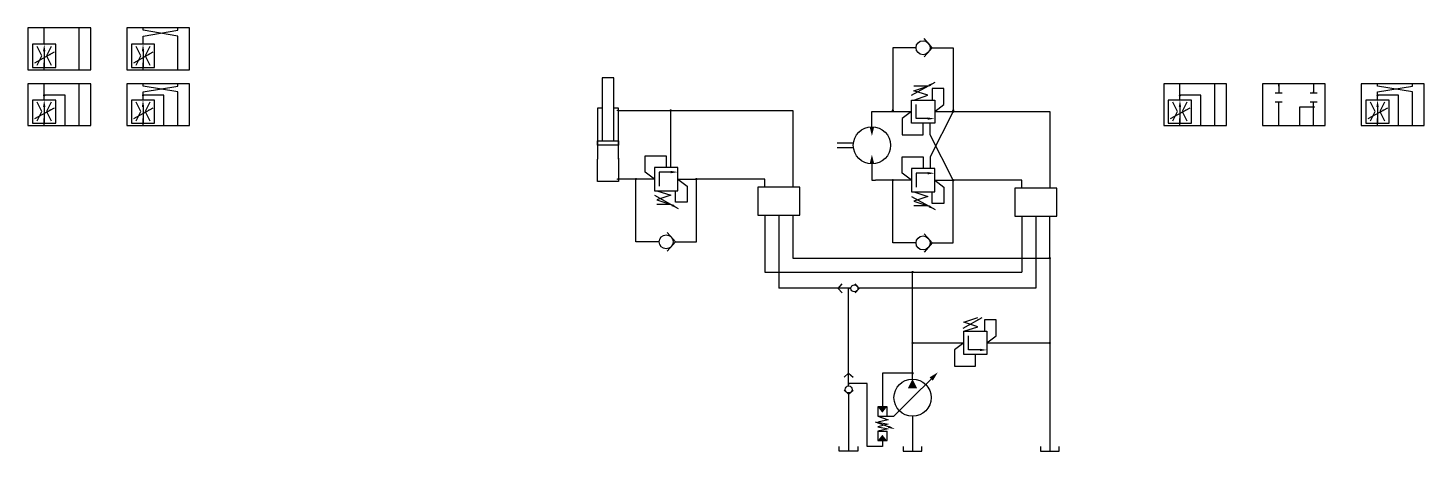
# Model space of a CAD drawing. Header units: inches. Extents: x -12 to 124, y 4 to 51.
# Drawn here: x 86.75 to 124.28, y 18.38 to 29.75 of the extents above; entities that cross this region are included whole.
import ezdxf
from ezdxf.lldxf.tags import DXFTag

# ---------------------------------------------------------------- set-up
doc = ezdxf.new("R2010")
doc.units = ezdxf.units.IN
doc.header["$LTSCALE"] = 0.25
doc.header["$MEASUREMENT"] = 0
tags = doc.linetypes.add('CENTER2', pattern=[1.125, 0.75, -0.125, 0.125, -0.125]).pattern_tags.tags
tags[10:11] = [DXFTag(74, 4), DXFTag(75, 0), DXFTag(340, '0'), DXFTag(46, 1.0), DXFTag(50, 0.0), DXFTag(44, 0.0), DXFTag(45, 0.0)]
tags[8:9] = [DXFTag(74, 4), DXFTag(75, 0), DXFTag(340, '0'), DXFTag(46, 1.0), DXFTag(50, 0.0), DXFTag(44, 0.0), DXFTag(45, 0.0)]
tags[6:7] = [DXFTag(74, 4), DXFTag(75, 0), DXFTag(340, '0'), DXFTag(46, 1.0), DXFTag(50, 0.0), DXFTag(44, 0.0), DXFTag(45, 0.0)]
tags[4:5] = [DXFTag(74, 4), DXFTag(75, 0), DXFTag(340, '0'), DXFTag(46, 1.0), DXFTag(50, 0.0), DXFTag(44, 0.0), DXFTag(45, 0.0)]
tags = doc.linetypes.add('HIDDEN', pattern=[0.375, 0.25, -0.125]).pattern_tags.tags
tags[6:7] = [DXFTag(74, 4), DXFTag(75, 0), DXFTag(340, '0'), DXFTag(46, 1.0), DXFTag(50, 0.0), DXFTag(44, 0.0), DXFTag(45, 0.0)]
tags[4:5] = [DXFTag(74, 4), DXFTag(75, 0), DXFTag(340, '0'), DXFTag(46, 1.0), DXFTag(50, 0.0), DXFTag(44, 0.0), DXFTag(45, 0.0)]
tags = doc.linetypes.add('HIDDEN4', pattern=[0.09375, 0.0625, -0.03125]).pattern_tags.tags
tags[6:7] = [DXFTag(74, 4), DXFTag(75, 0), DXFTag(340, '0'), DXFTag(46, 1.0), DXFTag(50, 0.0), DXFTag(44, 0.0), DXFTag(45, 0.0)]
tags[4:5] = [DXFTag(74, 4), DXFTag(75, 0), DXFTag(340, '0'), DXFTag(46, 1.0), DXFTag(50, 0.0), DXFTag(44, 0.0), DXFTag(45, 0.0)]

msp = doc.modelspace()

# ---------------------------------------------------------------- linework, layer by layer
for p, q in [((86.875, 29.312), (86.875, 28.688)), ((87.5, 29.312), (86.875, 29.312)), ((87.5, 28.688), (87.5, 29.312)), ((89.531, 29.312), (89.531, 28.688)), ((90.156, 29.312), (89.531, 29.312)), ((90.156, 28.688), (90.156, 29.312)), ((86.938, 28.812), (87.463, 29.104)), ((89.594, 28.812), (90.119, 29.104)), ((86.875, 28.688), (87.5, 28.688)), ((89.531, 28.688), (90.156, 28.688)), ((110.5, 27.938), (111.137, 28.291)), ((110.562, 28.062), (110.938, 28.188)), ((110.938, 28.188), (110.562, 28.188)), ((86.875, 27.812), (86.875, 27.188)), ((87.5, 27.812), (86.875, 27.812)), ((87.5, 27.188), (87.5, 27.812)), ((89.531, 27.812), (89.531, 27.188)), ((90.156, 27.812), (89.531, 27.812)), ((90.156, 27.188), (90.156, 27.812)), ((110.5, 27.188), (110.5, 27.812)), ((110.5, 27.812), (111.125, 27.812)), ((110.938, 27.938), (110.562, 28.062)), ((110.562, 27.812), (110.938, 27.938)), ((111.125, 27.812), (111.125, 27.188)), ((117.406, 27.812), (117.406, 27.188)), ((118.031, 27.812), (117.406, 27.812)), ((118.031, 27.188), (118.031, 27.812)), ((122.719, 27.812), (122.719, 27.188)), ((123.344, 27.812), (122.719, 27.812)), ((123.344, 27.188), (123.344, 27.812)), ((86.938, 27.312), (87.463, 27.604)), ((89.594, 27.312), (90.119, 27.604)), ((117.469, 27.312), (117.994, 27.604)), ((122.781, 27.312), (123.307, 27.604)), ((86.875, 27.188), (87.5, 27.188)), ((89.531, 27.188), (90.156, 27.188)), ((111.125, 27.188), (110.5, 27.188)), ((117.406, 27.188), (118.031, 27.188)), ((122.719, 27.188), (123.344, 27.188)), ((103.594, 26), (103.594, 25.375)), ((104.219, 26), (103.594, 26)), ((104.219, 25.375), (104.219, 26)), ((110.5, 25.969), (110.5, 25.344)), ((111.125, 25.969), (110.5, 25.969)), ((111.125, 25.344), (111.125, 25.969)), ((103.594, 25.375), (104.219, 25.375)), ((103.594, 25.25), (104.231, 24.896)), ((103.656, 25.375), (104.031, 25.25)), ((104.031, 25.25), (103.656, 25.125)), ((110.5, 25.344), (111.125, 25.344)), ((110.5, 25.219), (111.137, 24.865)), ((110.562, 25.344), (110.938, 25.219)), ((110.938, 25.219), (110.562, 25.094)), ((103.656, 25.125), (104.031, 25)), ((104.031, 25), (103.656, 25)), ((110.562, 25.094), (110.938, 24.969)), ((110.938, 24.969), (110.562, 24.969)), ((111.891, 21.682), (112.4, 21.965)), ((111.906, 21.844), (112.281, 21.969)), ((112.281, 21.719), (111.906, 21.844)), ((111.906, 21.594), (112.281, 21.719)), ((111.906, 20.969), (111.906, 21.594)), ((111.906, 21.594), (112.531, 21.594)), ((112.531, 21.594), (112.531, 20.969)), ((112.531, 20.969), (111.906, 20.969)), ((109.594, 18.906), (109.844, 18.906)), ((108.562, 18.375), (108.562, 18.5)), ((109.062, 18.5), (109.062, 18.375)), ((110.281, 18.5), (110.281, 18.375)), ((110.781, 18.375), (110.781, 18.5)), ((113.969, 18.5), (113.969, 18.375)), ((114.469, 18.375), (114.469, 18.5)), ((109.062, 18.375), (108.562, 18.375)), ((110.281, 18.375), (110.781, 18.375)), ((113.969, 18.375), (114.469, 18.375))]:
    msp.add_line(p, q)
at = {"linetype": 'CENTER2'}
for points in [[(87.594, 29.75), (86.75, 29.75), (86.75, 28.625), (87.594, 28.625), (88.438, 28.625), (88.438, 29.75)], [(90.25, 29.75), (89.406, 29.75), (89.406, 28.625), (90.25, 28.625), (91.094, 28.625), (91.094, 29.75)], [(87.594, 28.25), (86.75, 28.25), (86.75, 27.125), (87.594, 27.125), (88.438, 27.125), (88.438, 28.25)], [(90.25, 28.25), (89.406, 28.25), (89.406, 27.125), (90.25, 27.125), (91.094, 27.125), (91.094, 28.25)], [(118.125, 28.25), (117.281, 28.25), (117.281, 27.125), (118.125, 27.125), (118.969, 27.125), (118.969, 28.25)], [(120.781, 28.25), (119.938, 28.25), (119.938, 27.125), (120.781, 27.125), (121.625, 27.125), (121.625, 28.25)], [(123.438, 28.25), (122.594, 28.25), (122.594, 27.125), (123.438, 27.125), (124.281, 27.125), (124.281, 28.25)], [(106.938, 25.469), (106.375, 25.469), (106.375, 24.719), (106.938, 24.719), (107.5, 24.719), (107.5, 25.469)], [(113.844, 25.438), (113.281, 25.438), (113.281, 24.688), (113.844, 24.688), (114.406, 24.688), (114.406, 25.438)]]:
    msp.add_lwpolyline(points, close=True, dxfattribs=at)
for points in [[(87.188, 29.312), (87.188, 29.75)], [(88.125, 28.625), (88.125, 29.75)], [(89.844, 29.688), (89.844, 29.75)], [(89.844, 29.531), (90.781, 29.688)], [(90.781, 29.531), (89.844, 29.688)], [(90.781, 29.688), (90.781, 29.75)], [(89.844, 29.312), (89.844, 29.531)], [(90.781, 28.625), (90.781, 29.531)], [(111.062, 29.219), (110.844, 29.467)], [(87, 28.75), (87.125, 29), (87, 29.25)], [(87.188, 29.125), (87.188, 28.688)], [(87.375, 29.25), (87.25, 29), (87.375, 28.75)], [(89.656, 28.75), (89.781, 29), (89.656, 29.25)], [(89.844, 29.125), (89.844, 28.688)], [(90.031, 29.25), (89.906, 29), (90.031, 28.75)], [(110.625, 29.219), (110, 29.219), (110, 27.531)], [(111.062, 29.219), (110.844, 28.971)], [(111.062, 29.219), (111.625, 29.219), (111.625, 27.531)], [(87.188, 28.625), (87.188, 28.812)], [(89.844, 28.625), (89.844, 28.812)], [(87.188, 27.812), (87.188, 28.25)], [(88.125, 27.125), (88.125, 28.25)], [(89.844, 28.188), (89.844, 28.25)], [(89.844, 28.031), (90.781, 28.188)], [(90.781, 28.031), (89.844, 28.188)], [(90.781, 28.188), (90.781, 28.25)], [(102.188, 26.719), (102.5, 26.719), (102.5, 28.406), (102.188, 28.406), (102.188, 26.719)], [(117.719, 27.812), (117.719, 28.25)], [(118.656, 27.125), (118.656, 28.25)], [(120.375, 28.188), (120.375, 28.25)], [(120.375, 28.25), (120.375, 28)], [(121.312, 28.25), (121.312, 28)], [(123.031, 28.188), (123.031, 28.25)], [(123.031, 28.031), (123.969, 28.188)], [(123.969, 28.031), (123.031, 28.188)], [(123.969, 28.188), (123.969, 28.25)], [(89.844, 27.812), (89.844, 28.031)], [(90.781, 27.125), (90.781, 28.031)], [(120.469, 28), (120.281, 28)], [(121.406, 28), (121.219, 28)], [(121.312, 28), (121.312, 28.031)], [(123.031, 27.812), (123.031, 28.031)], [(123.969, 27.125), (123.969, 28.031)], [(87, 27.25), (87.125, 27.5), (87, 27.75)], [(87.188, 27.625), (87.188, 27.188)], [(87.375, 27.75), (87.25, 27.5), (87.375, 27.25)], [(89.656, 27.25), (89.781, 27.5), (89.656, 27.75)], [(89.844, 27.625), (89.844, 27.188)], [(90.031, 27.75), (89.906, 27.5), (90.031, 27.25)], [(102.188, 27.594), (102.062, 27.594), (102.062, 26.219)], [(102.625, 26.219), (102.625, 26.219), (102.625, 27.594), (102.5, 27.594)], [(102.625, 27.531), (107.312, 27.531), (107.312, 25.469)], [(109.438, 27.094), (109.438, 27.5), (109.531, 27.5)], [(109.531, 27.5), (110.5, 27.5)], [(110.938, 27.312), (110.625, 27.312), (110.625, 27.688)], [(111.125, 27.5), (114.219, 27.5), (114.219, 25.438)], [(117.531, 27.25), (117.656, 27.5), (117.531, 27.75)], [(117.719, 27.625), (117.719, 27.188)], [(117.906, 27.75), (117.781, 27.5), (117.906, 27.25)], [(120.469, 27.75), (120.281, 27.75)], [(120.375, 27.125), (120.375, 27.75)], [(121.406, 27.75), (121.219, 27.75)], [(121.312, 27.125), (121.312, 27.75)], [(122.844, 27.25), (122.969, 27.5), (122.844, 27.75)], [(123.031, 27.625), (123.031, 27.188)], [(123.219, 27.75), (123.094, 27.5), (123.219, 27.25)], [(87.188, 27.125), (87.188, 27.312)], [(89.844, 27.125), (89.844, 27.312)], [(117.719, 27.125), (117.719, 27.312)], [(123.031, 27.125), (123.031, 27.312)], [(102.062, 26.719), (102.625, 26.719), (102.625, 26.594), (102.062, 26.594), (102.062, 26.719)], [(108.941, 26.656), (108.5, 26.656)], [(108.941, 26.531), (108.5, 26.531)], [(102.625, 26.25), (102.625, 25.625), (102.062, 25.625), (102.062, 26.219)], [(109.438, 26.094), (109.438, 25.656), (109.531, 25.656)], [(103.094, 25.688), (102.625, 25.688)], [(103.594, 25.688), (103.094, 25.688)], [(103.719, 24), (103.094, 24), (103.094, 25.688)], [(104.031, 25.875), (103.719, 25.875), (103.719, 25.5)], [(104.156, 24), (104.719, 24), (104.719, 25.688)], [(104.219, 25.688), (104.719, 25.688)], [(106.562, 25.469), (106.562, 25.688), (104.719, 25.688)], [(110, 25.656), (109.531, 25.656)], [(110.5, 25.656), (110, 25.656)], [(110.625, 23.969), (110, 23.969), (110, 25.656)], [(110.938, 25.844), (110.625, 25.844), (110.625, 25.469)], [(111.062, 23.969), (111.625, 23.969), (111.625, 25.656)], [(111.125, 25.656), (111.625, 25.656)], [(113.469, 25.438), (113.469, 25.656), (111.625, 25.656)], [(106.562, 24.719), (106.562, 23.188)], [(107.312, 24.719), (107.312, 23.562), (114.219, 23.562)], [(113.469, 24.688), (113.469, 23.188)], [(114.219, 23.562), (114.219, 24.688)], [(104.156, 24), (103.938, 24.248)], [(111.062, 23.969), (110.844, 24.217)], [(104.156, 24), (103.938, 23.752)], [(111.062, 23.969), (110.844, 23.721)], [(114.219, 23.562), (114.219, 18.375)], [(106.562, 23.188), (113.469, 23.188)], [(110.531, 20.312), (110.531, 23.188)], [(108.531, 22.749), (108.641, 22.873)], [(108.531, 22.749), (108.641, 22.625)], [(109.094, 22.749), (108.984, 22.873)], [(109.094, 22.749), (108.984, 22.625)], [(109.095, 22.75), (109.062, 22.75)], [(112.344, 21.094), (112.031, 21.094), (112.031, 21.469)], [(110.531, 21.281), (111.906, 21.281)], [(112.531, 21.281), (114.219, 21.281)], [(108.813, 20.469), (108.689, 20.359)], [(108.813, 20.469), (108.938, 20.359)], [(109.594, 19.312), (110.031, 19.312), (110.531, 19.812), (111.031, 20.312)], [(108.813, 19.906), (108.689, 20.016)], [(108.813, 19.906), (108.938, 20.016)], [(109.844, 19.312), (109.844, 19.562), (109.594, 19.562), (109.594, 19.312)], [(109.884, 19.028), (109.531, 19.156)], [(109.594, 19.312), (109.875, 19.219), (109.594, 19.156), (109.875, 19.094), (109.594, 19.031), (109.875, 18.969), (109.594, 18.906)], [(110.531, 19.312), (110.531, 19)], [(109.594, 18.906), (109.594, 18.656), (109.844, 18.656), (109.844, 18.906)], [(110.531, 19), (110.531, 18.375)]]:
    msp.add_lwpolyline(points)
for points in [[(87.188, 29.312, 0, 0.0625, 0), (87.188, 29.125, 0.0625, 0.0625, 0)], [(89.844, 29.312, 0, 0.0625, 0), (89.844, 29.125, 0.0625, 0.0625, 0)], [(87.463, 29.104, 0, 0.0425, 0), (87.328, 29.029, 0.0425, 0.0425, 0)], [(90.119, 29.104, 0, 0.0425, 0), (89.984, 29.029, 0.0425, 0.0425, 0)], [(111.137, 28.291, 0, 0.0625, 0), (110.973, 28.2, 0.0625, 0.0625, 0)], [(87.188, 27.812, 0, 0.0625, 0), (87.188, 27.625, 0.0625, 0.0625, 0)], [(89.844, 27.812, 0, 0.0625, 0), (89.844, 27.625, 0.0625, 0.0625, 0)], [(117.719, 27.812, 0, 0.0625, 0), (117.719, 27.625, 0.0625, 0.0625, 0)], [(123.031, 27.812, 0, 0.0625, 0), (123.031, 27.625, 0.0625, 0.0625, 0)], [(87.463, 27.604, 0, 0.0425, 0), (87.328, 27.529, 0.0425, 0.0425, 0)], [(90.119, 27.604, 0, 0.0425, 0), (89.984, 27.529, 0.0425, 0.0425, 0)], [(102.625, 27.531, 0.0625, 0, 0), (102.562, 27.531, 0, 0, 0)], [(117.994, 27.604, 0, 0.0425, 0), (117.859, 27.529, 0.0425, 0.0425, 0)], [(123.307, 27.604, 0, 0.0425, 0), (123.172, 27.529, 0.0425, 0.0425, 0)], [(109.438, 26.844, 0, 0.125, 0), (109.438, 27.094, 0.125, 0.125, 0)], [(111.125, 27.312, 0, 0.0625, 0), (110.938, 27.312, 0.0625, 0.0625, 0)], [(109.438, 26.344, 0, 0.125, 0), (109.438, 26.094, 0.125, 0.125, 0)], [(104.219, 25.875, 0, 0.0625, 0), (104.031, 25.875, 0.0625, 0.0625, 0)], [(102.625, 25.688, 0.0625, 0, 0), (102.562, 25.688, 0, 0, 0)], [(111.125, 25.844, 0, 0.0625, 0), (110.938, 25.844, 0.0625, 0.0625, 0)], [(104.231, 24.896, 0, 0.0625, 0), (104.067, 24.987, 0.0625, 0.0625, 0)], [(111.137, 24.865, 0, 0.0625, 0), (110.973, 24.956, 0.0625, 0.0625, 0)], [(112.4, 21.965, 0, 0.04, 0), (112.269, 21.892, 0.04, 0.04, 0)], [(112.531, 21.094, 0, 0.0625, 0), (112.344, 21.094, 0.0625, 0.0625, 0)], [(110.531, 20.062, 0.25, 0, 0), (110.531, 20.312, 0, 0, 0)], [(111.031, 20.312, 0.125, 0, 0), (111.208, 20.489, 0, 0, 0)], [(109.719, 19.562, 0.25, 0, 0), (109.719, 19.406, 0, 0, 0)], [(109.719, 18.656, 0.25, 0, 0), (109.719, 18.812, 0, 0, 0)], [(110.06, 18.964, 0, 0.0625, 0), (109.884, 19.028, 0.0625, 0.0625, 0)]]:
    msp.add_lwpolyline(points, format="xyseb")
at = {"const_width": 0.0312}
for points in [[(87.172, 27.938, 1), (87.203, 27.938, 1)], [(89.828, 27.938, 1), (89.859, 27.938, 1)], [(117.703, 27.938, 1), (117.734, 27.938, 1)], [(123.016, 27.938, 1), (123.047, 27.938, 1)], [(104.031, 27.516, 1), (104.031, 27.547, 1)], [(110, 27.547, -1), (110, 27.516, -1)], [(111.625, 27.547, -1), (111.625, 27.516, -1)], [(111.625, 27.484, 1), (111.625, 27.516, 1)], [(121.297, 27.625, 1), (121.328, 27.625, 1)], [(103.094, 25.672, 1), (103.094, 25.703, 1)], [(104.719, 25.672, 1), (104.719, 25.703, 1)], [(110, 25.641, 1), (110, 25.672, 1)], [(111.625, 25.641, 1), (111.625, 25.672, 1)], [(114.203, 23.562, 1), (114.234, 23.562, 1)], [(110.516, 23.188, 1), (110.547, 23.188, 1)], [(108.812, 22.733, -1), (108.812, 22.765, -1)], [(110.516, 21.281, 1), (110.547, 21.281, 1)], [(114.203, 21.281, 1), (114.234, 21.281, 1)], [(110.516, 20.469, 1), (110.547, 20.469, 1)], [(108.829, 20.188, -1), (108.798, 20.188, -1)]]:
    msp.add_lwpolyline(points, format="xyb", close=True, dxfattribs=at)
at = {"color": 1, "linetype": 'HIDDEN'}
for points in [[(87.75, 27.125), (87.75, 27.938), (87.188, 27.938)], [(90.406, 27.125), (90.406, 27.938), (89.844, 27.938)], [(118.281, 27.125), (118.281, 27.938), (117.719, 27.938)], [(123.594, 27.125), (123.594, 27.938), (123.031, 27.938)], [(104.031, 26), (104.031, 27.531)], [(111.625, 27.5), (111, 26.281), (111, 25.969)], [(120.938, 27.125), (120.938, 27.625), (121.312, 27.625)], [(111.625, 25.656), (111, 26.875), (111, 27.188)], [(106.938, 24.719), (106.938, 22.75)], [(113.844, 24.688), (113.844, 22.75), (109.093, 22.75)], [(108.875, 22.75), (106.938, 22.75)], [(108.812, 20.125), (108.812, 22.75)], [(110.531, 20.469), (109.719, 20.469), (109.719, 19.562)], [(109.719, 18.656), (109.719, 18.5), (109.312, 18.5), (109.312, 20.188), (108.812, 20.188)], [(108.812, 19.938), (108.812, 19.031), (108.812, 19), (108.812, 18.375)]]:
    msp.add_lwpolyline(points, dxfattribs=at)
at = {"color": 1, "linetype": 'HIDDEN4', "ltscale": 5, "flags": 128}
for points in [[(111.125, 27.5), (111.375, 27.688), (111.375, 28.125), (111.062, 28.125), (111.062, 27.812)], [(110.5, 27.5), (110.25, 27.312), (110.25, 26.875), (110.812, 26.875), (110.812, 27.188)], [(103.594, 25.688), (103.344, 25.875), (103.344, 26.312), (103.906, 26.312), (103.906, 26)], [(110.5, 25.656), (110.25, 25.844), (110.25, 26.281), (110.812, 26.281), (110.812, 25.969)], [(104.219, 25.688), (104.469, 25.5), (104.469, 25.062), (104.156, 25.062), (104.156, 25.375)], [(111.125, 25.656), (111.375, 25.469), (111.375, 25.031), (111.062, 25.031), (111.062, 25.344)], [(112.531, 21.281), (112.781, 21.469), (112.781, 21.906), (112.469, 21.906), (112.469, 21.594)], [(111.906, 21.281), (111.656, 21.094), (111.656, 20.656), (112.219, 20.656), (112.219, 20.969)]]:
    msp.add_lwpolyline(points, dxfattribs=at)
for centre, radius in [((110.812, 29.219), 0.188), ((109.438, 26.594), 0.5), ((103.906, 24), 0.188), ((110.812, 23.969), 0.188), ((108.969, 22.749), 0.0938), ((110.531, 19.812), 0.5), ((108.813, 20.031), 0.0938)]:
    msp.add_circle(centre, radius)

doc.saveas('drawing.dxf')
